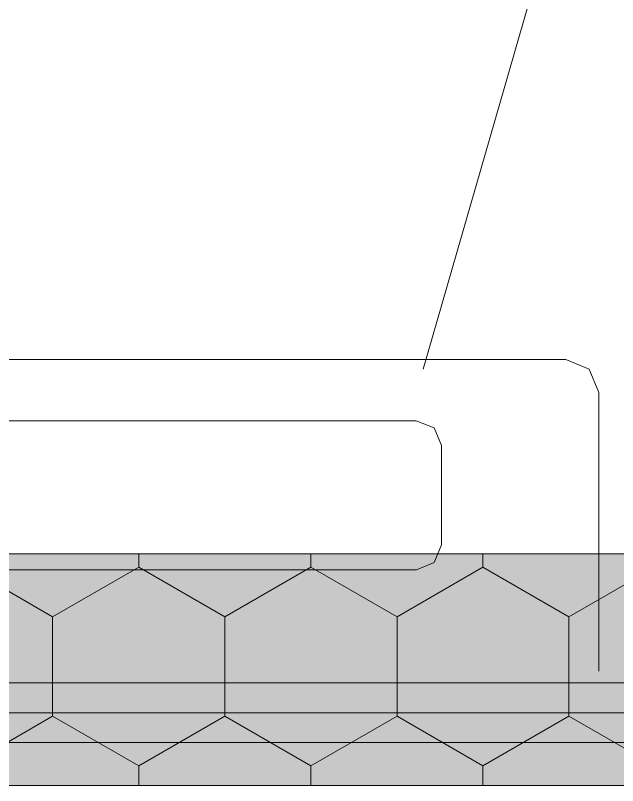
# Model space of a CAD drawing. Header units: millimetres. Extents: x -546 to 1681, y -650 to 1730.
# Drawn here: x 543.055 to 544.872, y 441.761 to 444.088 of the extents above; entities that cross this region are included whole.
import ezdxf

# ---------------------------------------------------------------- set-up
doc = ezdxf.new("R2010")
doc.units = ezdxf.units.MM

msp = doc.modelspace()

# ---------------------------------------------------------------- hatches: boundary and pattern name
at = {"true_color": 0x96e196}
h = msp.add_hatch(color=81, dxfattribs=at)
h.dxf.hatch_style = 2
h.paths.add_polyline_path([(546.2018, 442.4614), (546.2018, 441.7614), (515.4638, 441.7614), (515.4638, 442.4614)])

# ---------------------------------------------------------------- linework, layer by layer
at = {"color": 251, "lineweight": 0, "true_color": 0x646464}
for points in [[(546.6318, 451.1565), (544.2858, 443.0194)], [(538.9658, 443.0484), (544.7158, 443.0484)], [(544.7158, 443.0484), (544.7865, 443.0194), (544.8158, 442.9484)], [(544.8158, 442.9484), (544.8158, 442.1074)], [(544.2648, 442.8634), (541.9918, 442.8634)], [(544.2648, 442.8634), (544.3186, 442.8417), (544.3408, 442.7884)], [(544.3408, 442.4884), (544.3408, 442.7884)], [(544.3408, 442.4884), (544.3187, 442.4356), (544.2658, 442.4134)], [(541.9918, 442.4134), (544.2658, 442.4134)]]:
    msp.add_lwpolyline(points, dxfattribs=at)
at = {"color": 7, "lineweight": 0}
for points in [[(546.2018, 442.4614), (515.4638, 442.4614)], [(543.4268, 442.4214), (543.4268, 442.4614)], [(543.9468, 442.4214), (543.9468, 442.4614)], [(544.4658, 442.4214), (544.4658, 442.4614)], [(543.1668, 442.2714), (542.9078, 442.4214)], [(543.4268, 442.4214), (543.1668, 442.2714)], [(543.6868, 442.2714), (543.4268, 442.4214)], [(543.9468, 442.4214), (543.6868, 442.2714)], [(544.2068, 442.2714), (543.9468, 442.4214)], [(544.4658, 442.4214), (544.2068, 442.2714)], [(544.7258, 442.2714), (544.4658, 442.4214)], [(544.9858, 442.4214), (544.7258, 442.2714)], [(543.1668, 441.9714), (543.1668, 442.2714)], [(543.6868, 441.9714), (543.6868, 442.2714)], [(544.2068, 441.9714), (544.2068, 442.2714)], [(544.7258, 441.9714), (544.7258, 442.2714)], [(546.7268, 442.0714), (537.0118, 442.0714)], [(546.7268, 441.9814), (536.9218, 441.9814)], [(543.1668, 441.9714), (542.9078, 441.8214)], [(543.4268, 441.8214), (543.1668, 441.9714)], [(543.6868, 441.9714), (543.4268, 441.8214)], [(543.9468, 441.8214), (543.6868, 441.9714)], [(544.2068, 441.9714), (543.9468, 441.8214)], [(544.4658, 441.8214), (544.2068, 441.9714)], [(544.7258, 441.9714), (544.4658, 441.8214)], [(544.9858, 441.8214), (544.7258, 441.9714)], [(536.8318, 441.8914), (546.9018, 441.8914)], [(543.4268, 441.7614), (543.4268, 441.8214)], [(543.9468, 441.7614), (543.9468, 441.8214)], [(544.4658, 441.7614), (544.4658, 441.8214)], [(515.4638, 441.7614), (546.9018, 441.7614)], [(536.7018, 441.7614), (546.9018, 441.7614)]]:
    msp.add_lwpolyline(points, dxfattribs=at)

doc.saveas('drawing.dxf')
